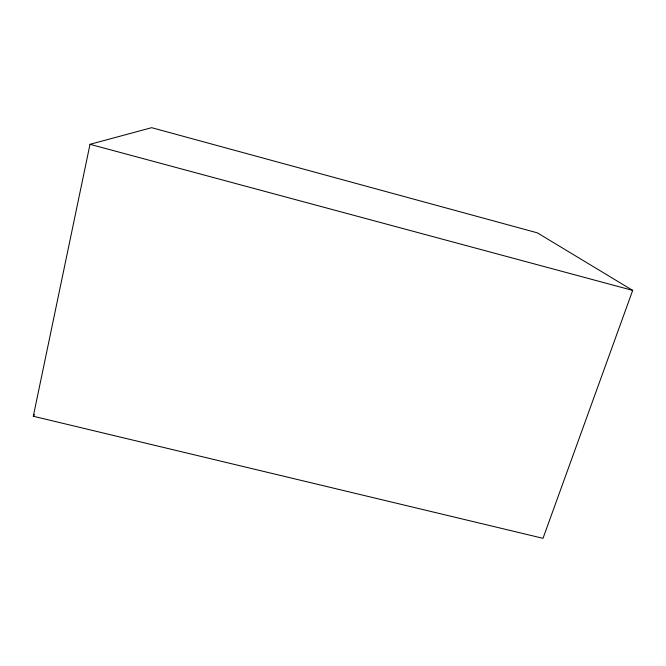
<?xml version="1.0" encoding="UTF-8"?>
<svg xmlns="http://www.w3.org/2000/svg" width="666" height="666" viewBox="0 0 666 666"><rect width="100%" height="100%" fill="white"/><g stroke="black" fill="none" stroke-linecap="round" stroke-linejoin="round"><path stroke-width="1" d="M33.3 416.25L90.01 144.314L151.648 127.681L537.354 232.85L632.7 290.393L543.006 538.319L33.3 416.25L34.599 414.643M90.01 144.314L632.7 290.393"/></g></svg>
